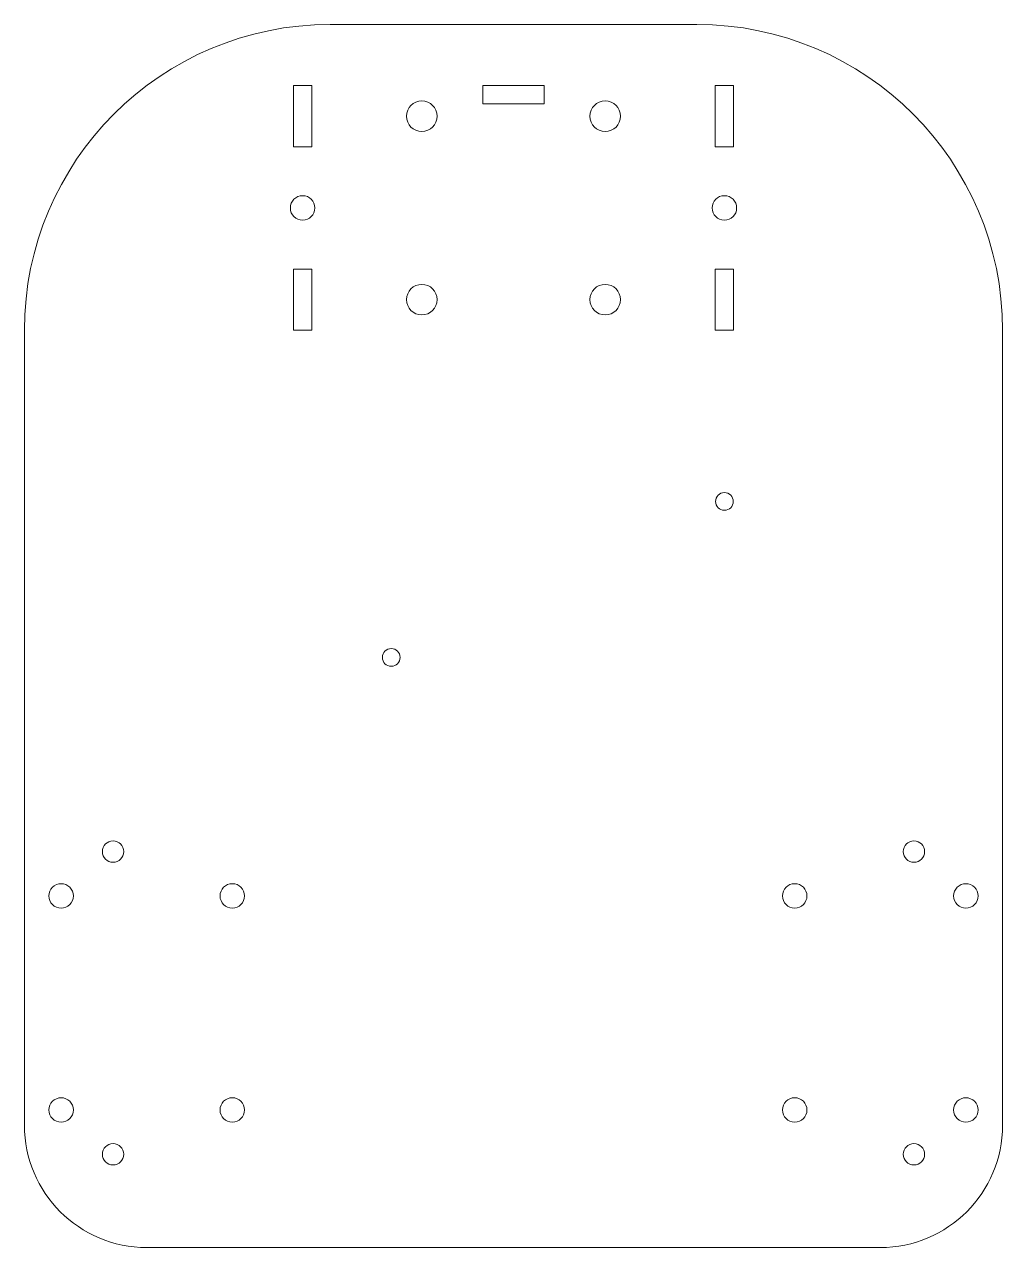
# Model space of a CAD drawing. Header units: millimetres. Extents: x -80 to 80, y -40 to 160.
import ezdxf

# ---------------------------------------------------------------- set-up
doc = ezdxf.new("R2010")
doc.units = ezdxf.units.MM
doc.layers.get('0').update_dxf_attribs({"linetype": 'CONTINUOUS', "lineweight": 0})
for name, color, linetype, lineweight in [('ArmMountings', 1, 'CONTINUOUS', 0), ('Castor_MountingHoles', 1, 'CONTINUOUS', 0), ('GearedMotor_MouningHoles', 1, 'CONTINUOUS', 0), ('PanelOuter', 1, 'CONTINUOUS', 0), ('RaspberryPi_MountingHoles', 1, 'CONTINUOUS', 0), ('RelayBoard_MountingHoles', 1, 'CONTINUOUS', 0)]:
    doc.layers.add(name, color=color, linetype=linetype, lineweight=lineweight)

# ---------------------------------------------------------------- blocks, each defined once
blk = doc.blocks.new('eBay_RelayBoard-0')
at = {"layer": 'RelayBoard_MountingHoles'}
for centre in [(-24.75, 65.5), (24.75, 65.5), (-24.75, -65.5), (24.75, -65.5)]:
    blk.add_circle(centre, 1.75, dxfattribs=at)
blk = doc.blocks.new('RaspberryPi-0')
at = {"layer": 'RaspberryPi_MountingHoles'}
for centre in [(80, 43.5), (25.5, 18)]:
    blk.add_circle(centre, 1.45, dxfattribs=at)
blk = doc.blocks.new('GearedMotor-0')
at = {"layer": 'GearedMotor_MouningHoles'}
for centre in [(-17.5, 14), (17.5, 14), (-17.5, -14), (17.5, -14)]:
    blk.add_circle(centre, 2, dxfattribs=at)
blk = doc.blocks.new('Castor30mm-0')
at = {"layer": 'Castor_MountingHoles'}
for centre in [(-15, 15), (15, 15), (-15, -15), (15, -15)]:
    blk.add_circle(centre, 2.5, dxfattribs=at)

msp = doc.modelspace()

# ---------------------------------------------------------------- linework, layer by layer
at = {"layer": 'ArmMountings'}
for p, q in [((-36, 150), (-33, 150)), ((-36, 140), (-36, 150)), ((-33, 140), (-33, 150)), ((33, 150), (36, 150)), ((33, 140), (33, 150)), ((36, 140), (36, 150)), ((-36, 140), (-33, 140)), ((33, 140), (36, 140)), ((-36, 120), (-33, 120)), ((-36, 110), (-36, 120)), ((-33, 110), (-33, 120)), ((33, 120), (36, 120)), ((33, 110), (33, 120)), ((36, 110), (36, 120)), ((-36, 110), (-33, 110)), ((33, 110), (36, 110))]:
    msp.add_line(p, q, dxfattribs=at)
for centre in [(-34.5, 130), (34.5, 130)]:
    msp.add_circle(centre, 2, dxfattribs=at)
at = {"layer": 'Castor_MountingHoles'}
for p, q in [((-5, 150), (5, 150)), ((-5, 147), (-5, 150)), ((5, 150), (5, 147)), ((5, 147), (-5, 147))]:
    msp.add_line(p, q, dxfattribs=at)
at = {"layer": 'PanelOuter'}
for p, q in [((-30, 160), (30, 160)), ((-80, -20), (-80, 110)), ((80, 110), (80, -20)), ((60, -40), (-60, -40))]:
    msp.add_line(p, q, dxfattribs=at)
for centre, radius, start, end in [((-30, 110), 50, 90, 180), ((30, 110), 50, 0, 90), ((-60, -20), 20, 180, 270), ((60, -20), 20, 270, 0)]:
    msp.add_arc(centre, radius, start, end, dxfattribs=at)

# ---------------------------------------------------------------- block references
msp.add_blockref('Castor30mm-0', (0, 130))
for name, p, rotation in [('RaspberryPi-0', (60, 100), 180), ('eBay_RelayBoard-0', (0, 0), 90)]:
    msp.add_blockref(name, p, dxfattribs=dict(rotation=rotation))
at = {"layer": 'ArmMountings', "rotation": 90}
msp.add_blockref('GearedMotor-0', (-60, 0), dxfattribs=at)
at = {"layer": 'ArmMountings', "yscale": -1, "rotation": 90}
msp.add_blockref('GearedMotor-0', (60, 0), dxfattribs=at)

doc.saveas('drawing.dxf')
